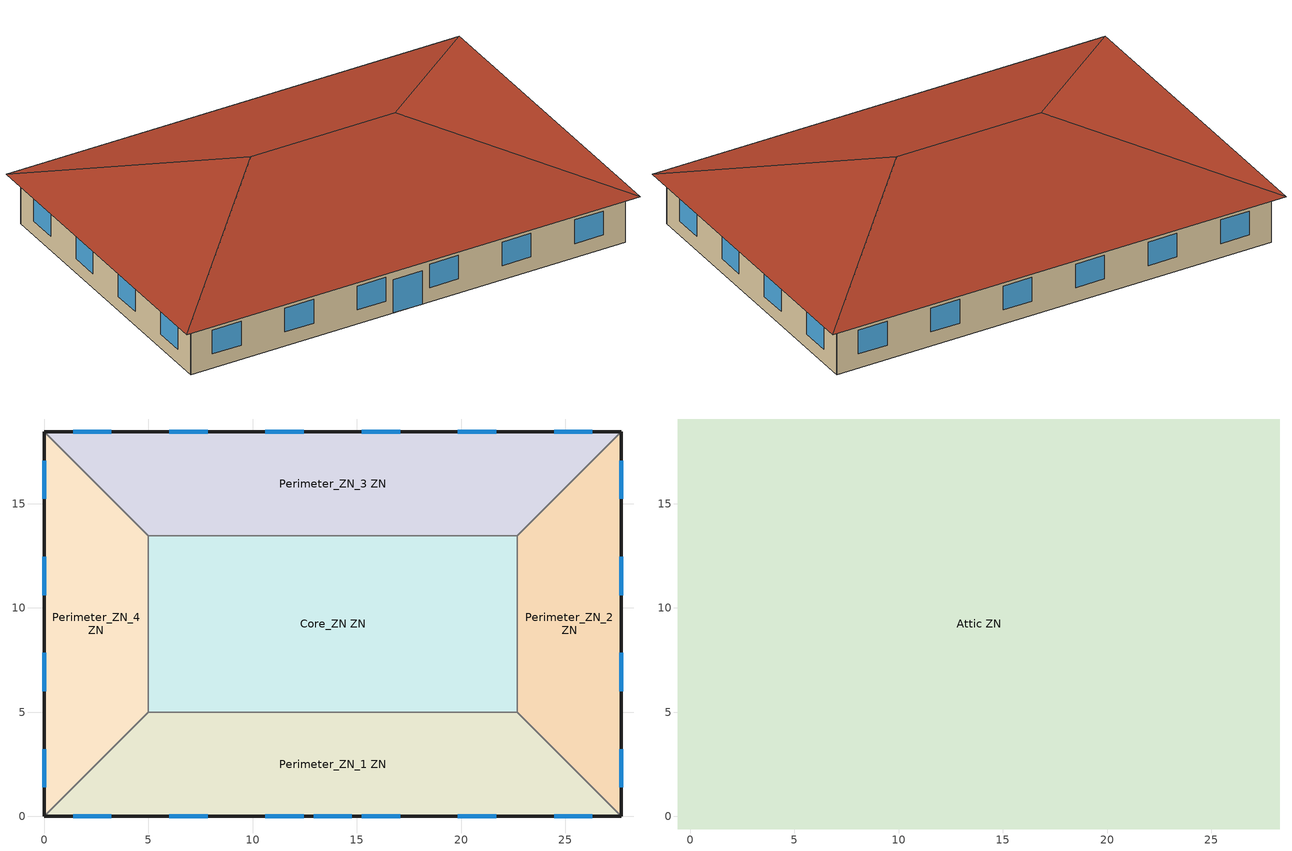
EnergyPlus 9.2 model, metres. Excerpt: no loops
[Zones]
Core_ZN ZN
 floor ground (Typical Insulated Carpeted 6in Slab Floor): 22.69,13.46 22.69,5 5,5 5,13.46 z0
 wall to Perimeter_ZN_2 ZN (Typical Interior Wall): 22.69,5 22.69,13.46 z0:3.05
 wall to Perimeter_ZN_3 ZN (Typical Interior Wall): 22.69,13.46 5,13.46 z0:3.05
 wall to Perimeter_ZN_1 ZN (Typical Interior Wall): 5,5 22.69,5 z0:3.05
 wall to Perimeter_ZN_4 ZN (Typical Interior Wall): 5,13.46 5,5 z0:3.05
Perimeter_ZN_1 ZN
 floor ground (Typical Insulated Carpeted 6in Slab Floor): 22.69,5 27.69,0 0,0 5,5 z0
 wall outside (Typical Insulated Exterior Mass Wall R-11.11): 0,0 27.69,0 z0:3.05
 wall to Perimeter_ZN_2 ZN (Typical Interior Wall): 27.69,0 22.69,5 z0:3.05
 wall to Perimeter_ZN_4 ZN (Typical Interior Wall): 5,5 0,0 z0:3.05
 window (U 0.72 SHGC 0.25 Sgl Ref-B-M Tint 6mm): 12.93,0 14.76,0 z0:2.13
 window (U 0.52 SHGC 0.40 Dbl Ref-D Clr 6mm/13mm Air): 1.39,0 3.22,0 / 6.01,0 7.84,0 / 10.62,0 12.45,0 / 15.24,0 17.07,0 / 19.85,0 21.68,0 / 24.47,0 26.3,0 z0.9:2.42
Perimeter_ZN_2 ZN
 floor ground (Typical Insulated Carpeted 6in Slab Floor): 27.69,18.46 27.69,0 22.69,5 22.69,13.46 z0
 wall outside (Typical Insulated Exterior Mass Wall R-11.11): 27.69,0 27.69,18.46 z0:3.05
 wall to Perimeter_ZN_3 ZN (Typical Interior Wall): 27.69,18.46 22.69,13.46 z0:3.05
 window (U 0.52 SHGC 0.40 Dbl Ref-D Clr 6mm/13mm Air): 27.69,1.39 27.69,3.22 / 27.69,6.01 27.69,7.84 / 27.69,10.62 27.69,12.45 / 27.69,15.24 27.69,17.07 z0.9:2.42
Perimeter_ZN_3 ZN
 floor ground (Typical Insulated Carpeted 6in Slab Floor): 27.69,18.46 22.69,13.46 5,13.46 0,18.46 z0
 wall outside (Typical Insulated Exterior Mass Wall R-11.11): 27.69,18.46 0,18.46 z0:3.05
 wall to Perimeter_ZN_4 ZN (Typical Interior Wall): 0,18.46 5,13.46 z0:3.05
 window (U 0.52 SHGC 0.40 Dbl Ref-D Clr 6mm/13mm Air): 26.3,18.46 24.47,18.46 / 21.68,18.46 19.85,18.46 / 17.07,18.46 15.24,18.46 / 12.45,18.46 10.62,18.46 / 7.84,18.46 6.01,18.46 / 3.22,18.46 1.39,18.46 z0.9:2.42
Perimeter_ZN_4 ZN
 floor ground (Typical Insulated Carpeted 6in Slab Floor): 0,18.46 5,13.46 5,5 0,0 z0
 wall outside (Typical Insulated Exterior Mass Wall R-11.11): 0,18.46 0,0 z0:3.05
 window (U 0.52 SHGC 0.40 Dbl Ref-D Clr 6mm/13mm Air): 0,17.07 0,15.24 / 0,12.45 0,10.62 / 0,7.84 0,6.01 / 0,3.22 0,1.39 z0.9:2.42
Attic ZN
 floor outside (Typical Insulated Exterior Mass Floor R-13.51): 28.29,19.06 28.29,-0.6 27.69,0 27.69,18.46 z3.05; 28.29,19.06 27.69,18.46 0,18.46 -0.6,19.06 z3.05; 27.69,0 28.29,-0.6 -0.6,-0.6 0,0 z3.05; -0.6,19.06 0,18.46 0,0 -0.6,-0.6 z3.05
 floor to Core_ZN ZN (Typical Interior Floor): 22.69,13.46 22.69,5 5,5 5,13.46 z3.05
 floor to Perimeter_ZN_2 ZN (Typical Interior Floor): 27.69,18.46 27.69,0 22.69,5 22.69,13.46 z3.05
 floor to Perimeter_ZN_3 ZN (Typical Interior Floor): 27.69,18.46 22.69,13.46 5,13.46 0,18.46 z3.05
 floor to Perimeter_ZN_1 ZN (Typical Interior Floor): 22.69,5 27.69,0 0,0 5,5 z3.05
 floor to Perimeter_ZN_4 ZN (Typical Interior Floor): 0,18.46 5,13.46 5,5 0,0 z3.05
 roof outside (Typical IEAD Roof R-20.83): 18.46,9.23,6.33 28.29,-0.6,3.05 28.29,19.06,3.05; 18.46,9.23,6.33 28.29,19.06,3.05 -0.6,19.06,3.05 9.23,9.23,6.33; 9.23,9.23,6.33 -0.6,-0.6,3.05 28.29,-0.6,3.05 18.46,9.23,6.33; 9.23,9.23,6.33 -0.6,19.06,3.05 -0.6,-0.6,3.05
[Building]
-SmallOffice-ASHRAE 169-2006-5A created: 2020-04-09 16:01:02 -0600: North Axis {deg}=0; Terrain=City; Loads Convergence Tolerance Value=0.04; Temperature Convergence Tolerance Value {deltaC}=0.2; Solar Distribution=FullInteriorAndExterior; Maximum Number of Warmup Days=25; Minimum Number of Warmup Days=6
[Site:Location]
Chicago Ohare Intl Ap_IL_USA: Latitude {deg}=41.98; Longitude {deg}=-87.92; Time Zone {hr}=-6; Elevation {m}=201
[Site:GroundTemperature:BuildingSurface]
19.527, 19.502, 19.536, 19.598, 20.002, 21.64, 22.225, 22.375, 21.449, 20.121, 19.802, 19.633
[Site:WaterMainsTemperature]
Calculation Method=Correlation; Annual Average Outdoor Air Temperature {C}=9.925; Maximum Difference In Monthly Average Outdoor Air Temperatures {deltaC}=28.7
[SizingPeriod:DesignDay] Day of Month=21; Dry-Bulb Temperature Range Modifier Type=DefaultMultipliers; Humidity Condition Type=Wetbulb; Barometric Pressure {Pa}=98934; Rain Indicator=No; Snow Indicator=No; Daylight Saving Time Indicator=No
Name | Month | Day Type | Maximum Dry-Bulb Temperature {C} | Daily Dry-Bulb Temperature Range {deltaC} | Wetbulb or DewPoint at Maximum Dry-Bulb {C} | Wind Speed {m/s} | Wind Direction {deg} | Solar Model Indicator | ASHRAE Clear Sky Optical Depth for Beam Irradiance (taub) | ASHRAE Clear Sky Optical Depth for Diffuse Irradiance (taud) | Sky Clearness
Chicago Ohare Intl Ap Ann Clg .4% Condns DB=>MWB | 7 | SummerDesignDay | 33.3 | 10.5 | 23.7 | 5.2 | 230 | ASHRAETau | 0.455 | 2.05
Chicago Ohare Intl Ap Ann Htg 99.6% Condns DB | 1 | WinterDesignDay | -20 | 0 | -20 | 4.9 | 270 | ASHRAEClearSky |  |  | 0
[Material] Thermal Absorptance=0.9
Name | Roughness | Thickness {m} | Conductivity {W/m-K} | Density {kg/m3} | Specific Heat {J/kg-K} | Solar Absorptance | Visible Absorptance
1/2IN Gypsum | Smooth | 0.0127 | 0.16 | 784.9 | 830 | 0.4 | 0.4
100mm Normalweight concrete floor | MediumSmooth | 0.1016 | 2.31 | 2322 | 832 | 0.7 | 0.7
1IN Stucco | Smooth | 0.0253 | 0.6918 | 1858 | 837 | 0.7 | 0.92
4 in. Normalweight Concrete Floor | MediumRough | 0.1016 | 2.31 | 2322 | 832 | 0.7 | 0.7
6 in. Normalweight Concrete Floor | MediumRough | 0.1524 | 2.31 | 2322 | 832 | 0.7 | 0.7
8IN CONCRETE HW RefBldg | Rough | 0.2032 | 1.311 | 2240 | 836.8 | 0.7 | 0.7
G01 13mm gypsum board | Smooth | 0.0127 | 0.16 | 800 | 1090 | 0.7 | 0.5
Metal Roof Surface | Smooth | 0.0008 | 45.28 | 7824 | 500 | 0.7 | 0.7
Roof Membrane | VeryRough | 0.0095 | 0.16 | 1121.29 | 1460 | 0.7 | 0.7
Std Wood 6inch | MediumSmooth | 0.15 | 0.12 | 540 | 1210 | 0.7 | 0.7
[Material:NoMass] Thermal Absorptance=0.9; Solar Absorptance=0.7
Name | Roughness | Thermal Resistance {m2-K/W} | Visible Absorptance
CP02 CARPET PAD | VeryRough | 0.21648 | 0.8
Typical Carpet Pad | Smooth | 0.21648 | 0.8
Typical Insulation R-10.94 | Smooth | 1.92744 | 0.7
Typical Insulation R-19.72 | Smooth | 3.4722 | 0.7
Typical Insulation R-8.72 | Smooth | 1.53614 | 0.7
[WindowMaterial:Gas]
AIR 13MM: Gas Type=Air; Thickness {m}=0.0127
[WindowMaterial:Glazing] Optical Data Type=SpectralAverage; Thickness {m}=0.006; Infrared Transmittance at Normal Incidence=0; Front Side Infrared Hemispherical Emissivity=0.84; Conductivity {W/m-K}=0.9; Dirt Correction Factor for Solar and Visible Transmittance=1; Solar Diffusing=No
Name | Solar Transmittance at Normal Incidence | Front Side Solar Reflectance at Normal Incidence | Back Side Solar Reflectance at Normal Incidence | Visible Transmittance at Normal Incidence | Front Side Visible Reflectance at Normal Incidence | Back Side Visible Reflectance at Normal Incidence | Back Side Infrared Hemispherical Emissivity
CLEAR 6MM | 0.775 | 0.071 | 0.071 | 0.881 | 0.08 | 0.08 | 0.84
REF B TINT MID 6MM | 0.1 | 0.11 | 0.41 | 0.13 | 0.1 | 0.32 | 0.45
REF D CLEAR 6MM | 0.429 | 0.308 | 0.379 | 0.334 | 0.453 | 0.505 | 0.82
[Construction]
InteriorFurnishings: Std Wood 6inch
Typical IEAD Roof R-20.83: Roof Membrane, Typical Insulation R-19.72, Metal Roof Surface
Typical Insulated Carpeted 6in Slab Floor: 6 in. Normalweight Concrete Floor, Typical Carpet Pad
Typical Insulated Exterior Mass Floor R-13.51: Typical Insulation R-10.94, 4 in. Normalweight Concrete Floor, Typical Carpet Pad
Typical Insulated Exterior Mass Wall R-11.11: 1IN Stucco, 8IN CONCRETE HW RefBldg, Typical Insulation R-8.72, 1/2IN Gypsum
Typical Interior Floor: 100mm Normalweight concrete floor, CP02 CARPET PAD
Typical Interior Wall: G01 13mm gypsum board, G01 13mm gypsum board
U 0.52 SHGC 0.40 Dbl Ref-D Clr 6mm/13mm Air: REF D CLEAR 6MM, AIR 13MM, CLEAR 6MM
U 0.72 SHGC 0.25 Sgl Ref-B-M Tint 6mm: REF B TINT MID 6MM
[Zone]
Name | Part of Total Floor Area
Attic ZN | No
Core_ZN ZN; Perimeter_ZN_1 ZN; Perimeter_ZN_2 ZN; Perimeter_ZN_3 ZN; Perimeter_ZN_4 ZN | Yes
[InternalMass] Construction=InteriorFurnishings
Name | Zone or ZoneList | Surface Area {m2}
Attic Mass | Attic ZN | 1135.95
Core_ZN Mass | Core_ZN ZN | 299.3148
Perimeter_ZN_1 Mass | Perimeter_ZN_1 ZN | 226.9
Perimeter_ZN_2 Mass | Perimeter_ZN_2 ZN | 134.6
Perimeter_ZN_3 Mass | Perimeter_ZN_3 ZN | 226.9
Perimeter_ZN_4 Mass | Perimeter_ZN_4 ZN | 134.6
[ZoneInfiltration:DesignFlowRate] Schedule=Always On Discrete; Design Flow Rate Calculation Method=Flow/ExteriorArea; Flow per Exterior Surface Area {m3/s-m2}=0.000569573; Constant Term Coefficient=0; Temperature Term Coefficient=0; Velocity Term Coefficient=0.224; Velocity Squared Term Coefficient=0
Name | Zone or ZoneList
Perimeter_ZN_1 Infiltration | Perimeter_ZN_1 ZN
Perimeter_ZN_2 Infiltration | Perimeter_ZN_2 ZN
Perimeter_ZN_3 Infiltration | Perimeter_ZN_3 ZN
Perimeter_ZN_4 Infiltration | Perimeter_ZN_4 ZN
[Daylighting:Controls] Lighting Control Type=Stepped; Minimum Input Power Fraction for Continuous or ContinuousOff Dimming Control=0.3; Minimum Light Output Fraction for Continuous or ContinuousOff Dimming Control=0.2; Number of Stepped Control Steps=3; Probability Lighting will be Reset When Needed in Manual Stepped Control=1; Glare Calculation Azimuth Angle of View Direction Clockwise from Zone y-Axis {deg}=-0; Maximum Allowable Discomfort Glare Index=22; Illuminance Setpoint at Reference Point 1 {lux}=500; Illuminance Setpoint at Reference Point 2 {lux}=500
Name | Zone | Glare Calculation Daylighting Reference Point | Daylighting Reference Point Name 1 | Fraction of Zone Controlled by Reference Point 1 | Daylighting Reference Point Name 2 | Fraction of Zone Controlled by Reference Point 2
Perimeter_ZN_1 ZN DaylightingControls | Perimeter_ZN_1 ZN | Perimeter_ZN_1 Daylt Sensor 1 | Perimeter_ZN_1 Daylt Sensor 1 | 0.02 | Perimeter_ZN_1 Daylt Sensor 2 | 0.1
Perimeter_ZN_2 ZN DaylightingControls | Perimeter_ZN_2 ZN | Perimeter_ZN_2 Daylt Sensor 1 | Perimeter_ZN_2 Daylt Sensor 1 | 0.06 | Perimeter_ZN_2 Daylt Sensor 2 | 0.15
Perimeter_ZN_3 ZN DaylightingControls | Perimeter_ZN_3 ZN | Perimeter_ZN_3 Daylt Sensor 1 | Perimeter_ZN_3 Daylt Sensor 1 | 0.1 | Perimeter_ZN_3 Daylt Sensor 2 | 0.02
Perimeter_ZN_4 ZN DaylightingControls | Perimeter_ZN_4 ZN | Perimeter_ZN_4 Daylt Sensor 1 | Perimeter_ZN_4 Daylt Sensor 1 | 0.06 | Perimeter_ZN_4 Daylt Sensor 2 | 0.15
[AvailabilityManager:NightCycle]
Availability Manager Night Cycle 6: Applicability Schedule=Always On Discrete; Fan Schedule=fivezone PVAV Occ Sch; Control Type=CycleOnAny; Thermostat Tolerance {deltaC}=1; Cycling Run Time Control Type=FixedRunTime; Cycling Run Time {s}=1800
[AvailabilityManager:Scheduled]
fivezone PVAV OA System Availability Manager: Schedule=Always On Discrete
[Exterior:Lights] Control Option=AstronomicalClock
Name | Schedule | Design Level {W}
NonDimming Exterior Lights Def | OfficeSmall Exterior_lighting_schedule_a | 50.7
Occ Sensing Exterior Lights Def | OfficeSmall Exterior_lighting_schedule_b | 861.3
[EnergyManagementSystem:Program]
DXCoolingCoilDegradationTwoStageDXCoilWithHumidityControlEIRCurveBiquadratic41: SET TTmp = CoilInletDBTTwoStageDXCoilWithHumidityControl; SET WTmp = CoilInletWTwoStageDXCoilWithHumidityControl; SET PTmp = PressureTwoStageDXCoilWithHumidityControl; SET MyWB = @TwbFnTdbWPb TTmp WTmp PTmp; SET IVOne = MyWB; SET IVTwo = OATTwoStageDXCoilWithHumidityControl; SET C1 = 0.174059889; SET C2 = 0.022281508; SET C3 = -0.000134077; SET C4 = 0.028298025; SET C5 = 0.0004851; SET C6 = -0.001677095; SET IVOneMin = -100; SET IVOneMax = 100; SET IVTwoMin = -100; SET IVTwoMax = 100; IF IVOne < IVOneMin; SET IVOne = IVOneMin; ENDIF; IF IVOne > IVOneMax; SET IVOne = IVOneMax; ENDIF; IF IVTwo < IVTwoMin; SET IVTwo = IVTwoMin; ENDIF; IF IVTwo > IVTwoMax; SET IVTwo = IVTwoMax; ENDIF; SET IVThree = IVOne*IVTwo; SET OriCurve = (C1+(C2*IVOne) + (C3*IVOne*IVone) + (C4*IVTwo) + (C5*IVTwo*IVTwo) + (C6*IVThree)); SET FAULT_ADJ_RATIO = 1.0; SET CAFFaultLevel_TwoStageDXCoilWithHumidityControl = 0.5*AF_current_CAF_TwoStageDXCoilWithHumidityControl; RUN CAF_ADJUST_TwoStageDXCoilWithHumidityControl_EIR_CurveBiquadratic41; SET FAULT_ADJ_RATIO = CAF_FAULT_ADJ_RATIO_TwoStageDXCoilWithHumidityControl*FAULT_ADJ_RATIO; SET EIRCurveTwoStageDXCoilWithHumidityControlCurveBiquadratic41 = (OriCurve*FAULT_ADJ_RATIO)
DXCoolingCoilDegradationTwoStageDXCoilWithHumidityControlEIRCurveBiquadratic39: SET TTmp = CoilInletDBTTwoStageDXCoilWithHumidityControl; SET WTmp = CoilInletWTwoStageDXCoilWithHumidityControl; SET PTmp = PressureTwoStageDXCoilWithHumidityControl; SET MyWB = @TwbFnTdbWPb TTmp WTmp PTmp; SET IVOne = MyWB; SET IVTwo = OATTwoStageDXCoilWithHumidityControl; SET C1 = 0.435347586; SET C2 = 0.004015641; SET C3 = 0.000604235; SET C4 = 0.015824043; SET C5 = 0.000747287; SET C6 = -0.001779745; SET IVOneMin = -100; SET IVOneMax = 100; SET IVTwoMin = -100; SET IVTwoMax = 100; IF IVOne < IVOneMin; SET IVOne = IVOneMin; ENDIF; IF IVOne > IVOneMax; SET IVOne = IVOneMax; ENDIF; IF IVTwo < IVTwoMin; SET IVTwo = IVTwoMin; ENDIF; IF IVTwo > IVTwoMax; SET IVTwo = IVTwoMax; ENDIF; SET IVThree = IVOne*IVTwo; SET OriCurve = (C1+(C2*IVOne) + (C3*IVOne*IVone) + (C4*IVTwo) + (C5*IVTwo*IVTwo) + (C6*IVThree)); SET FAULT_ADJ_RATIO = 1.0; SET CAFFaultLevel_TwoStageDXCoilWithHumidityControl = 0.5*AF_current_CAF_TwoStageDXCoilWithHumidityControl; RUN CAF_ADJUST_TwoStageDXCoilWithHumidityControl_EIR_CurveBiquadratic39; SET FAULT_ADJ_RATIO = CAF_FAULT_ADJ_RATIO_TwoStageDXCoilWithHumidityControl*FAULT_ADJ_RATIO; SET EIRCurveTwoStageDXCoilWithHumidityControlCurveBiquadratic39 = (OriCurve*FAULT_ADJ_RATIO)
DXCoolingCoilDegradationTwoStageDXCoilWithHumidityControlEIRCurveBiquadratic40: SET TTmp = CoilInletDBTTwoStageDXCoilWithHumidityControl; SET WTmp = CoilInletWTwoStageDXCoilWithHumidityControl; SET PTmp = PressureTwoStageDXCoilWithHumidityControl; SET MyWB = @TwbFnTdbWPb TTmp WTmp PTmp; SET IVOne = MyWB; SET IVTwo = OATTwoStageDXCoilWithHumidityControl; SET C1 = 0.174059889; SET C2 = 0.022281508; SET C3 = -0.000134077; SET C4 = 0.028298025; SET C5 = 0.0004851; SET C6 = -0.001677095; SET IVOneMin = -100; SET IVOneMax = 100; SET IVTwoMin = -100; SET IVTwoMax = 100; IF IVOne < IVOneMin; SET IVOne = IVOneMin; ENDIF; IF IVOne > IVOneMax; SET IVOne = IVOneMax; ENDIF; IF IVTwo < IVTwoMin; SET IVTwo = IVTwoMin; ENDIF; IF IVTwo > IVTwoMax; SET IVTwo = IVTwoMax; ENDIF; SET IVThree = IVOne*IVTwo; SET OriCurve = (C1+(C2*IVOne) + (C3*IVOne*IVone) + (C4*IVTwo) + (C5*IVTwo*IVTwo) + (C6*IVThree)); SET FAULT_ADJ_RATIO = 1.0; SET CAFFaultLevel_TwoStageDXCoilWithHumidityControl = 0.5*AF_current_CAF_TwoStageDXCoilWithHumidityControl; RUN CAF_ADJUST_TwoStageDXCoilWithHumidityControl_EIR_CurveBiquadratic40; SET FAULT_ADJ_RATIO = CAF_FAULT_ADJ_RATIO_TwoStageDXCoilWithHumidityControl*FAULT_ADJ_RATIO; SET EIRCurveTwoStageDXCoilWithHumidityControlCurveBiquadratic40 = (OriCurve*FAULT_ADJ_RATIO)
DXCoolingCoilDegradationTwoStageDXCoilWithHumidityControlEIRCurveBiquadratic37: SET TTmp = CoilInletDBTTwoStageDXCoilWithHumidityControl; SET WTmp = CoilInletWTwoStageDXCoilWithHumidityControl; SET PTmp = PressureTwoStageDXCoilWithHumidityControl; SET MyWB = @TwbFnTdbWPb TTmp WTmp PTmp; SET IVOne = MyWB; SET IVTwo = OATTwoStageDXCoilWithHumidityControl; SET C1 = 0.435347586; SET C2 = 0.004015641; SET C3 = 0.000604235; SET C4 = 0.015824043; SET C5 = 0.000747287; SET C6 = -0.001779745; SET IVOneMin = -100; SET IVOneMax = 100; SET IVTwoMin = -100; SET IVTwoMax = 100; IF IVOne < IVOneMin; SET IVOne = IVOneMin; ENDIF; IF IVOne > IVOneMax; SET IVOne = IVOneMax; ENDIF; IF IVTwo < IVTwoMin; SET IVTwo = IVTwoMin; ENDIF; IF IVTwo > IVTwoMax; SET IVTwo = IVTwoMax; ENDIF; SET IVThree = IVOne*IVTwo; SET OriCurve = (C1+(C2*IVOne) + (C3*IVOne*IVone) + (C4*IVTwo) + (C5*IVTwo*IVTwo) + (C6*IVThree)); SET FAULT_ADJ_RATIO = 1.0; SET CAFFaultLevel_TwoStageDXCoilWithHumidityControl = 0.5*AF_current_CAF_TwoStageDXCoilWithHumidityControl; RUN CAF_ADJUST_TwoStageDXCoilWithHumidityControl_EIR_CurveBiquadratic37; SET FAULT_ADJ_RATIO = CAF_FAULT_ADJ_RATIO_TwoStageDXCoilWithHumidityControl*FAULT_ADJ_RATIO; SET EIRCurveTwoStageDXCoilWithHumidityControlCurveBiquadratic37 = (OriCurve*FAULT_ADJ_RATIO)
AF_P_CAF_TwoStageDXCoilWithHumidityControl: SET SM = 1.0; SET SD = 1.0; SET ST = 0.0; SET EM = 12.0; SET ED = 31.0; SET ET = 23.0; SET tau = 0.0; SET dt = 0.16666666666666666; IF tau == 0; SET tau = 0.001; ENDIF; SET ActualTime = (DayOfYear-1.0)*24.0 + CurrentTime; IF SM == 1; SET T_SM = 0; ELSEIF SM == 2; SET T_SM = 744; ELSEIF SM == 3; SET T_SM = 1416; ELSEIF SM == 4; SET T_SM = 2160; ELSEIF SM == 5; SET T_SM = 2880; ELSEIF SM == 6; SET T_SM = 3624; ELSEIF SM == 7; SET T_SM = 4344; ELSEIF SM == 8; SET T_SM = 5088; ELSEIF SM == 9; SET T_SM = 5832; ELSEIF SM == 10; SET T_SM = 6552; ELSEIF SM == 11; SET T_SM = 7296; ELSEIF SM == 12; SET T_SM = 8016; ENDIF; IF EM == 1; SET T_EM = 0; ELSEIF EM == 2; SET T_EM = 744; ELSEIF EM == 3; SET T_EM = 1416; ELSEIF EM == 4; SET T_EM = 2160; ELSEIF EM == 5; SET T_EM = 2880; ELSEIF EM == 6; SET T_EM = 3624; ELSEIF EM == 7; SET T_EM = 4344; ELSEIF EM == 8; SET T_EM = 5088; ELSEIF EM == 9; SET T_EM = 5832; ELSEIF EM == 10; SET T_EM = 6552; ELSEIF EM == 11; SET T_EM = 7296; ELSEIF EM == 12; SET T_EM = 8016; ENDIF; SET StartTime = T_SM + (SD-1)*24 + ST; SET EndTime = T_EM + (ED-1)*24 + ET; IF (ActualTime>=StartTime) && (ActualTime<=EndTime); SET AF_previous = @TrendValue AF_trend_CAF_TwoStageDXCoilWithHumidityControl 1; SET AF_current_CAF_TwoStageDXCoilWithHumidityControl = AF_previous + dt/tau; IF AF_current_CAF_TwoStageDXCoilWithHumidityControl>1.0; SET AF_current_CAF_TwoStageDXCoilWithHumidityControl = 1.0; ENDIF; IF AF_previous>=1.0; SET AF_current_CAF_TwoStageDXCoilWithHumidityControl = 1.0; ENDIF; ELSE; SET AF_previous = 0.0; SET AF_current_CAF_TwoStageDXCoilWithHumidityControl = 0.0; ENDIF
[EnergyManagementSystem:ProgramCallingManager]
EMSCallDXCoolingCoilDegradationTwoStageDXCoilWithHumidityControlEIR: AfterPredictorBeforeHVACManagers; DXCoolingCoilDegradationTwoStageDXCoilWithHumidityControlEIRCurveBiquadratic41
Energy Management System Program Calling Manager 1: AfterPredictorBeforeHVACManagers; DXCoolingCoilDegradationTwoStageDXCoilWithHumidityControlEIRCurveBiquadratic39
Energy Management System Program Calling Manager 2: AfterPredictorBeforeHVACManagers; DXCoolingCoilDegradationTwoStageDXCoilWithHumidityControlEIRCurveBiquadratic40
Energy Management System Program Calling Manager 3: AfterPredictorBeforeHVACManagers; DXCoolingCoilDegradationTwoStageDXCoilWithHumidityControlEIRCurveBiquadratic37
AF_PCM_CAF_TwoStageDXCoilWithHumidityControl: AfterPredictorAfterHVACManagers; AF_P_CAF_TwoStageDXCoilWithHumidityControl
[EnergyManagementSystem:Actuator] Actuated Component Type=Curve; Actuated Component Control Type=Curve Result
Name | Actuated Component Unique
EIRCurveTwoStageDXCoilWithHumidityControlCurveBiquadratic41 | Curve Biquadratic 41
EIRCurveTwoStageDXCoilWithHumidityControlCurveBiquadratic39 | Curve Biquadratic 39
EIRCurveTwoStageDXCoilWithHumidityControlCurveBiquadratic40 | Curve Biquadratic 40
EIRCurveTwoStageDXCoilWithHumidityControlCurveBiquadratic37 | Curve Biquadratic 37
[EnergyManagementSystem:OutputVariable] Type of Data in Variable=Averaged; Update Frequency=ZoneTimeStep
Name | EMS Variable
EIRCurveValueTwoStageDXCoilWithHumidityControl | EIRCurveTwoStageDXCoilWithHumidityControlCurveBiquadratic41
Energy Management System Output Variable 1 | EIRCurveTwoStageDXCoilWithHumidityControlCurveBiquadratic39
Energy Management System Output Variable 2 | EIRCurveTwoStageDXCoilWithHumidityControlCurveBiquadratic40
Energy Management System Output Variable 3 | EIRCurveTwoStageDXCoilWithHumidityControlCurveBiquadratic37
[EnergyManagementSystem:Subroutine]
CAF_ADJUST_TwoStageDXCoilWithHumidityControl_EIR_CurveBiquadratic41; CAF_ADJUST_TwoStageDXCoilWithHumidityControl_EIR_CurveBiquadratic39; CAF_ADJUST_TwoStageDXCoilWithHumidityControl_EIR_CurveBiquadratic40; CAF_ADJUST_TwoStageDXCoilWithHumidityControl_EIR_CurveBiquadratic37: IF CAFFaultLevel_TwoStageDXCoilWithHumidityControl*AF_current_CAF_TwoStageDXCoilWithHumidityControl >= 0.99; SET CAF_FAULT_ADJ_RATIO_TwoStageDXCoilWithHumidityControl = 99.0; ELSE; SET CAF_FAULT_ADJ_RATIO_TwoStageDXCoilWithHumidityControl = (CAFFaultLevel_TwoStageDXCoilWithHumidityControl*AF_current_CAF_TwoStageDXCoilWithHumidityControl)/(1.0-(CAFFaultLevel_TwoStageDXCoilWithHumidityControl*AF_current_CAF_TwoStageDXCoilWithHumidityControl)); ENDIF; SET CAF_FAULT_ADJ_RATIO_TwoStageDXCoilWithHumidityControl = 1.0+CAF_FAULT_ADJ_RATIO_TwoStageDXCoilWithHumidityControl*0.091747081
CA_ADJUST_TwoStageDXCoilWithHumidityControl_Q_CurveBiquadratic38; CA_ADJUST_TwoStageDXCoilWithHumidityControl_Q_CurveBiquadratic7; CA_ADJUST_TwoStageDXCoilWithHumidityControl_Q_CurveBiquadratic42; CA_ADJUST_TwoStageDXCoilWithHumidityControl_Q_CurveBiquadratic35; CA_ADJUST_TwoStageDXCoilWithHumidityControl_EIR_CurveBiquadratic38; CA_ADJUST_TwoStageDXCoilWithHumidityControl_EIR_CurveBiquadratic7; CA_ADJUST_TwoStageDXCoilWithHumidityControl_EIR_CurveBiquadratic42; CA_ADJUST_TwoStageDXCoilWithHumidityControl_EIR_CurveBiquadratic35: SET CA_FAULT_ADJ_RATIO_TwoStageDXCoilWithHumidityControl = 1.0
CH_ADJUST_TwoStageDXCoilWithHumidityControl_Q_CurveBiquadratic38; CH_ADJUST_TwoStageDXCoilWithHumidityControl_Q_CurveBiquadratic7; CH_ADJUST_TwoStageDXCoilWithHumidityControl_Q_CurveBiquadratic42; CH_ADJUST_TwoStageDXCoilWithHumidityControl_Q_CurveBiquadratic35; CH_ADJUST_TwoStageDXCoilWithHumidityControl_EIR_CurveBiquadratic38; CH_ADJUST_TwoStageDXCoilWithHumidityControl_EIR_CurveBiquadratic7; CH_ADJUST_TwoStageDXCoilWithHumidityControl_EIR_CurveBiquadratic42; CH_ADJUST_TwoStageDXCoilWithHumidityControl_EIR_CurveBiquadratic35: SET CH_FAULT_ADJ_RATIO_TwoStageDXCoilWithHumidityControl = 1.0
LL_ADJUST_TwoStageDXCoilWithHumidityControl_Q_CurveBiquadratic38; LL_ADJUST_TwoStageDXCoilWithHumidityControl_Q_CurveBiquadratic7; LL_ADJUST_TwoStageDXCoilWithHumidityControl_Q_CurveBiquadratic42; LL_ADJUST_TwoStageDXCoilWithHumidityControl_Q_CurveBiquadratic35; LL_ADJUST_TwoStageDXCoilWithHumidityControl_EIR_CurveBiquadratic38; LL_ADJUST_TwoStageDXCoilWithHumidityControl_EIR_CurveBiquadratic7; LL_ADJUST_TwoStageDXCoilWithHumidityControl_EIR_CurveBiquadratic42; LL_ADJUST_TwoStageDXCoilWithHumidityControl_EIR_CurveBiquadratic35: SET LL_FAULT_ADJ_RATIO_TwoStageDXCoilWithHumidityControl = 1.0
NC_ADJUST_TwoStageDXCoilWithHumidityControl_Q_CurveBiquadratic38; NC_ADJUST_TwoStageDXCoilWithHumidityControl_Q_CurveBiquadratic7; NC_ADJUST_TwoStageDXCoilWithHumidityControl_Q_CurveBiquadratic42; NC_ADJUST_TwoStageDXCoilWithHumidityControl_Q_CurveBiquadratic35; NC_ADJUST_TwoStageDXCoilWithHumidityControl_EIR_CurveBiquadratic38; NC_ADJUST_TwoStageDXCoilWithHumidityControl_EIR_CurveBiquadratic7; NC_ADJUST_TwoStageDXCoilWithHumidityControl_EIR_CurveBiquadratic42; NC_ADJUST_TwoStageDXCoilWithHumidityControl_EIR_CurveBiquadratic35: SET NC_FAULT_ADJ_RATIO_TwoStageDXCoilWithHumidityControl = 1.0
EF_ADJUST_TwoStageDXCoilWithHumidityControl_Q_CurveBiquadratic38; EF_ADJUST_TwoStageDXCoilWithHumidityControl_Q_CurveBiquadratic7; EF_ADJUST_TwoStageDXCoilWithHumidityControl_Q_CurveBiquadratic42; EF_ADJUST_TwoStageDXCoilWithHumidityControl_Q_CurveBiquadratic35; EF_ADJUST_TwoStageDXCoilWithHumidityControl_EIR_CurveBiquadratic38; EF_ADJUST_TwoStageDXCoilWithHumidityControl_EIR_CurveBiquadratic7; EF_ADJUST_TwoStageDXCoilWithHumidityControl_EIR_CurveBiquadratic42; EF_ADJUST_TwoStageDXCoilWithHumidityControl_EIR_CurveBiquadratic35: SET EF_FAULT_ADJ_RATIO_TwoStageDXCoilWithHumidityControl = 1.0
[EnergyManagementSystem:GlobalVariable]
CAFFaultLevel_TwoStageDXCoilWithHumidityControl
CAF_FAULT_ADJ_RATIO_TwoStageDXCoilWithHumidityControl
CA_FAULT_ADJ_RATIO_TwoStageDXCoilWithHumidityControl
CH_FAULT_ADJ_RATIO_TwoStageDXCoilWithHumidityControl
LL_FAULT_ADJ_RATIO_TwoStageDXCoilWithHumidityControl
NC_FAULT_ADJ_RATIO_TwoStageDXCoilWithHumidityControl
EF_FAULT_ADJ_RATIO_TwoStageDXCoilWithHumidityControl
AF_current_CAF_TwoStageDXCoilWithHumidityControl
[EnergyManagementSystem:TrendVariable]
AF_Trend_CAF_TwoStageDXCoilWithHumidityControl: EMS Variable=AF_current_CAF_TwoStageDXCoilWithHumidityControl; Number of Timesteps to be Logged=1
[Schedule:Day:Interval]
fivezone PVAV Occ Sch Sunday: No, 24:00, 0
fivezone PVAV Occ Sch Default: No, 07:00, 0, 18:00, 1, 24:00, 0
fivezone PVAV Occ Sch Summer Design Day; fivezone PVAV Occ Sch Winter Design Day: No, 24:00, 1
OfficeSmall Exterior_lighting_schedule_a Default; OfficeSmall Exterior_lighting_schedule_a Summer Design Day; OfficeSmall Exterior_lighting_schedule_a Winter Design Day: No, 06:00, 0, 24:00, 1
OfficeSmall Exterior_lighting_schedule_b Default; OfficeSmall Exterior_lighting_schedule_b Summer Design Day; OfficeSmall Exterior_lighting_schedule_b Winter Design Day: No, 06:00, 0.7, 24:00, 1
[Schedule:Week:Daily]
fivezone PVAV Occ Sch Week Rule - Jan1-Dec31: fivezone PVAV Occ Sch Sunday, fivezone PVAV Occ Sch Default, fivezone PVAV Occ Sch Default, fivezone PVAV Occ Sch Default, fivezone PVAV Occ Sch Default, fivezone PVAV Occ Sch Default, fivezone PVAV Occ Sch Sunday, fivezone PVAV Occ Sch Default, fivezone PVAV Occ Sch Summer Design Day, fivezone PVAV Occ Sch Winter Design Day, fivezone PVAV Occ Sch Default, fivezone PVAV Occ Sch Default
OfficeSmall Exterior_lighting_schedule_a Week Rule - Jan1-Dec31: OfficeSmall Exterior_lighting_schedule_a Default, OfficeSmall Exterior_lighting_schedule_a Default, OfficeSmall Exterior_lighting_schedule_a Default, OfficeSmall Exterior_lighting_schedule_a Default, OfficeSmall Exterior_lighting_schedule_a Default, OfficeSmall Exterior_lighting_schedule_a Default, OfficeSmall Exterior_lighting_schedule_a Default, OfficeSmall Exterior_lighting_schedule_a Default, OfficeSmall Exterior_lighting_schedule_a Summer Design Day, OfficeSmall Exterior_lighting_schedule_a Winter Design Day, OfficeSmall Exterior_lighting_schedule_a Default, OfficeSmall Exterior_lighting_schedule_a Default
OfficeSmall Exterior_lighting_schedule_b Week Rule - Jan1-Dec31: OfficeSmall Exterior_lighting_schedule_b Default, OfficeSmall Exterior_lighting_schedule_b Default, OfficeSmall Exterior_lighting_schedule_b Default, OfficeSmall Exterior_lighting_schedule_b Default, OfficeSmall Exterior_lighting_schedule_b Default, OfficeSmall Exterior_lighting_schedule_b Default, OfficeSmall Exterior_lighting_schedule_b Default, OfficeSmall Exterior_lighting_schedule_b Default, OfficeSmall Exterior_lighting_schedule_b Summer Design Day, OfficeSmall Exterior_lighting_schedule_b Winter Design Day, OfficeSmall Exterior_lighting_schedule_b Default, OfficeSmall Exterior_lighting_schedule_b Default
[Schedule:Year]
fivezone PVAV Occ Sch: fivezone PVAV Occ Sch Week Rule - Jan1-Dec31, 1, 1, 12, 31
OfficeSmall Exterior_lighting_schedule_a: OfficeSmall Exterior_lighting_schedule_a Week Rule - Jan1-Dec31, 1, 1, 12, 31
OfficeSmall Exterior_lighting_schedule_b: OfficeSmall Exterior_lighting_schedule_b Week Rule - Jan1-Dec31, 1, 1, 12, 31
[Schedule:Constant]
Always On Discrete: Hourly Value=1
[Curve:Biquadratic] Minimum Value of x {BasedOnField A2}=-100; Maximum Value of x {BasedOnField A2}=100; Minimum Value of y {BasedOnField A3}=-100; Maximum Value of y {BasedOnField A3}=100
Name | Coefficient1 Constant | Coefficient2 x | Coefficient3 x**2 | Coefficient4 y | Coefficient5 y**2 | Coefficient6 x*y
Curve Biquadratic 41; Curve Biquadratic 40 | 0.17406 | 0.0222815 | -0.000134077 | 0.028298 | 0.0004851 | -0.00167709
Curve Biquadratic 37; Curve Biquadratic 39 | 0.435348 | 0.00401564 | 0.000604235 | 0.015824 | 0.000747287 | -0.00177974
